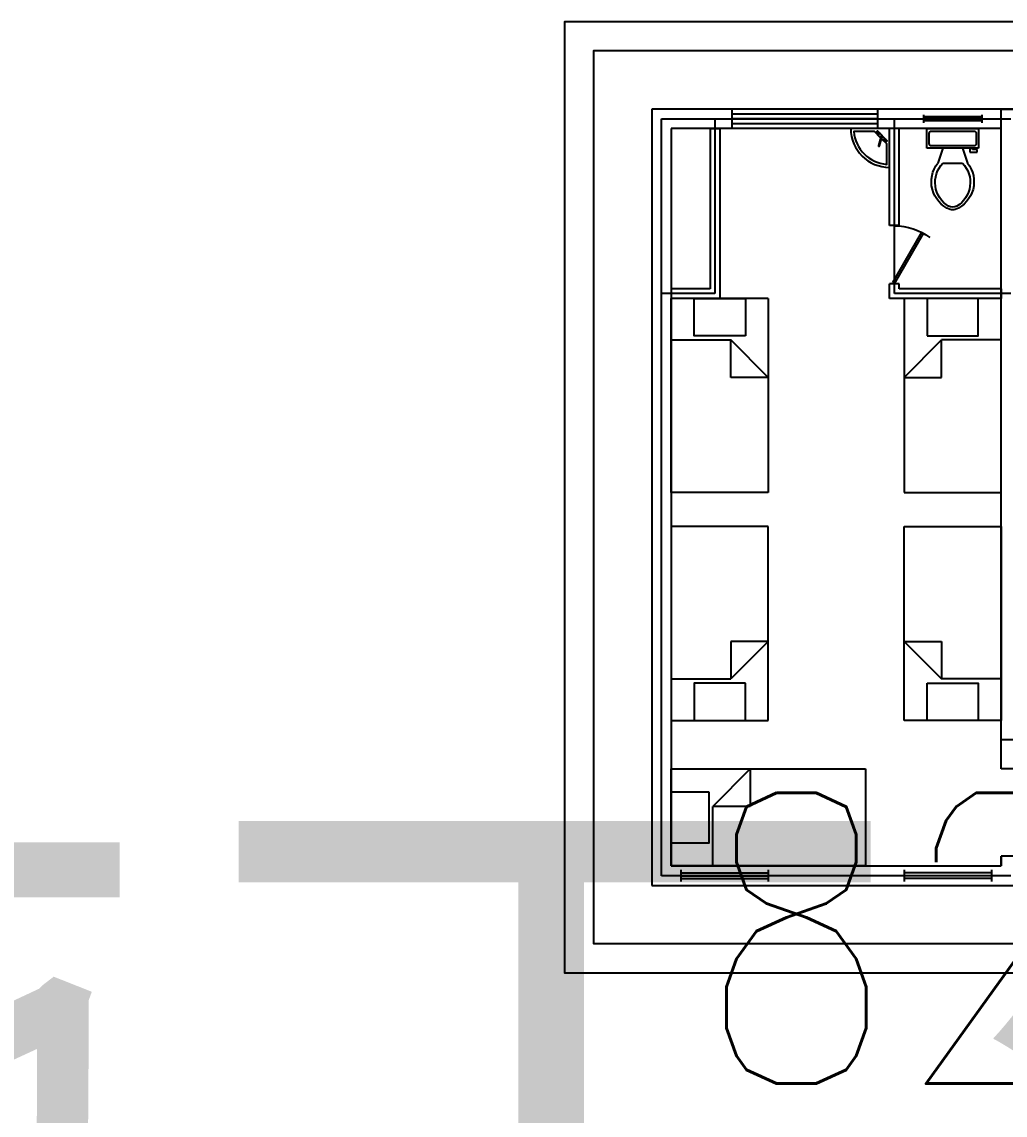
# Model space of a CAD drawing. Extents: x 532522 to 2902776, y -101917278 to 111238625.
# Drawn here: x 2902169.39 to 2902179.52, y 2548936.31 to 2548947.58 of the extents above; entities that cross this region are included whole.
import ezdxf
from ezdxf.enums import TextEntityAlignment as Align

# ---------------------------------------------------------------- set-up
doc = ezdxf.new("R2010")
doc.units = 0
doc.header["$LTSCALE"] = 1000
doc.header["$MEASUREMENT"] = 0
doc.linetypes.add('DASHED2', pattern=[9.524999999999999, 6.35, -3.175])
doc.layers.get('0').update_dxf_attribs({"linetype": 'CONTINUOUS'})
for name, color, linetype in [('NEW字', 2, 'CONTINUOUS'), ('施工临建布置', 7, 'CONTINUOUS'), ('施工生活区', 252, 'CONTINUOUS')]:
    doc.layers.add(name, color=color, linetype=linetype)
doc.styles.add('DIM_FONT', font='SIMPLEX.shx', dxfattribs={"width": 0.8})
doc.styles.get("Standard").update_dxf_attribs({"font": '', "width": 1.1})
doc.styles.get('Standard').set_extended_font_data('SimSun')

# ---------------------------------------------------------------- blocks, each defined once
blk = doc.blocks.new('Faucet - kit sink top')
for p, q in [((-5.5, -0.75), (-5.5, -1.25)), ((-4.942779999999999, -0.75), (-5.5, -0.75)), ((-5.5, -1.25), (-4.942779999999999, -1.25)), ((-0.147750000000002, -1.744100000000003), (3.566980000000008, -8.178200000000004)), ((4.433010000000003, -7.678200000000004), (0.7182800000000071, -1.244100000000003)), ((4.942780000000006, -0.75), (5.5, -0.75)), ((5.5, -1.25), (4.942780000000006, -1.25)), ((5.5, -0.75), (5.5, -1.25))]:
    blk.add_line(p, q)
blk.add_lwpolyline([(-0.005869999999994491, -2), (-6, -2), (-6, 0), (6, 0), (6, -2), (1.151949999999999, -2)])
for centre, radius in [((-4, -1), 1), ((4, -1), 1), ((0, -1), 0.75)]:
    blk.add_circle(centre, radius)
blk.add_arc((4, -7.928200000000004), 0.5, 210, 30)
blk = doc.blocks.new('宿舍楼')
at = {"layer": '施工生活区', "color": 6}
for p, q in [((0.9000000008381903, -0.9000000008381903), (4.700000004377216, -0.9000000008381903)), ((0.9000000008381903, -8.900000008288771), (0.9000000008381903, -0.9000000008381903)), ((4.600000004284084, -1.000000000931323), (1.000000000931323, -1.000000000931323)), ((1.000000000931323, -1.000000000931323), (1.000000000931323, -8.800000008195639)), ((1.200000001117587, -1.060300000986899), (1.200000001117587, -0.9397000008757459)), ((1.200000001117587, -0.9698500009035342), (2.100000001955777, -0.9698500009035342)), ((1.200000001117587, -1.000000000931323), (2.100000001955777, -1.000000000931323)), ((2.100000001955777, -1.060300000986899), (2.100000001955777, -0.9397000008757459)), ((3.500000003259629, -1.060300000986899), (3.500000003259629, -0.9397000008757459)), ((4.400000004097819, -0.9698500009035342), (3.500000003259629, -0.9698500009035342)), ((4.400000004097819, -1.000000000931323), (3.500000003259629, -1.000000000931323)), ((4.400000004097819, -1.060300000986899), (4.400000004097819, -0.9397000008757459)), ((3.1000000028871, -1.100000001024455), (1.100000001024455, -1.100000001024455)), ((1.100000001024455, -1.100000001024455), (4.500000004190952, -1.100000001024455)), ((1.100000001024455, -8.700000008102506), (1.100000001024455, -1.100000001024455)), ((1.200000001117587, -1.030150000959111), (2.100000001955777, -1.030150000959111)), ((4.400000004097819, -1.030150000959111), (3.500000003259629, -1.030150000959111)), ((4.500000004190952, -1.200000001117587), (4.500000004190952, -1.100000001024455)), ((4.500000004190952, -1.100000001024455), (4.500000004190952, -1.200000001117587)), ((4.700000004377216, -1.200000001117587), (4.500000004190952, -1.200000001117587)), ((4.700000004377216, -2.100000001955777), (4.500000004190952, -2.100000001955777)), ((4.500000004190952, -2.100000001955777), (4.500000004190952, -8.700000008102506)), ((5.950000005541369, -2.400000002235174), (4.500000004190952, -2.400000002235174)), ((5.950000005541369, -2.400000002235174), (4.500000004190952, -2.400000002235174)), ((4.500000004190952, -2.400000002235174), (4.500000004190952, -8.900000008288771)), ((4.500000004190952, -2.400000002235174), (4.500000004190952, -8.900000008288771)), ((1.600000001461012, -6.950000006516348), (1.100000001024455, -6.950000006516348)), ((1.600000001461012, -8.700000008102506), (1.600000001461012, -6.950000006516348)), ((3.350000003119931, -6.950000006472692), (3.350000003119931, -7.10000000661239)), ((4.500000004190952, -6.950000006472692), (3.350000003119931, -6.950000006472692)), ((4.500000004190952, -6.950000006472692), (3.500000003259629, -6.950000006472692)), ((1.55000000144355, -7.000000006519258), (1.000000000931323, -7.000000006519258)), ((1.500000001455192, -7.050000006514892), (1.100000001024455, -7.050000006514892)), ((1.500000001455192, -8.700000008102506), (1.500000001455192, -7.050000006514892)), ((1.55000000144355, -8.800000008195639), (1.55000000144355, -7.000000006519258)), ((4.600000004284084, -7.000000006519258), (3.400000003166497, -7.000000006519258)), ((3.400000003166497, -7.000000006519258), (3.400000003166497, -8.800000008195639)), ((3.450000003213063, -7.050000006565824), (3.450000003213063, -7.10000000661239)), ((4.500000004190952, -7.050000006565824), (3.450000003213063, -7.050000006565824)), ((3.450000003213063, -7.10000000661239), (3.350000003119931, -7.10000000661239)), ((3.378385769319721, -7.112478990344243), (3.400000003166497, -7.10000000661239)), ((3.67788137892785, -7.631220602830581), (3.378385769319721, -7.112478990344243)), ((3.400000003166497, -7.10000000661239), (3.699495612789178, -7.61874161909509)), ((3.699495612789178, -7.61874161909509), (3.67788137892785, -7.631220602830581)), ((3.350000003119931, -7.700000007171184), (3.350000003119931, -8.700000008102506)), ((3.450000003213063, -7.700000007171184), (3.350000003119931, -7.700000007171184)), ((3.450000003213063, -7.700000007171184), (3.450000003213063, -8.700000008102506)), ((3.898400003643474, -8.49680000790977), (3.847600003588013, -8.344400007768854)), ((3.898400003643474, -8.344400007768854), (4.101600003836211, -8.344400007768854)), ((4.101600003836211, -8.49680000790977), (4.152400003877119, -8.344400007768854)), ((4.266700003980077, -8.49680000790977), (3.733300003485056, -8.49680000790977)), ((3.733300003485056, -8.49680000790977), (3.733300003485056, -8.700000008102506)), ((3.758700003498234, -8.547600007957953), (3.758700003498234, -8.649200008054322)), ((4.215900003939169, -8.5222000079375), (3.784100003540516, -8.5222000079375)), ((4.177800003904849, -8.49680000790977), (4.177800003904849, -8.45870000787545)), ((4.177800003904849, -8.45870000787545), (4.254000003973488, -8.45870000787545)), ((4.203200003918028, -8.484100007899542), (4.203200003918028, -8.49680000790977)), ((4.254000003973488, -8.484100007899542), (4.203200003918028, -8.484100007899542)), ((4.241300003952347, -8.649200008054322), (4.241300003952347, -8.547600007957953)), ((4.254000003973488, -8.45870000787545), (4.254000003973488, -8.484100007899542)), ((4.266700003980077, -8.700000008102506), (4.266700003980077, -8.49680000790977)), ((3.784100003540516, -8.674600008074776), (4.215900003939169, -8.674600008074776)), ((4.500000004190952, -8.700000008102506), (1.100000001024455, -8.700000008102506)), ((1.725000001606531, -8.900500008287054), (1.725000001606531, -8.699500008100586)), ((3.225000003003515, -8.749750008148112), (1.725000001606531, -8.749750008148112)), ((3.225000003003515, -8.900500008287054), (3.225000003003515, -8.699500008100586)), ((3.700000003445894, -8.840200008231477), (3.700000003445894, -8.759800008156162)), ((4.300000004004687, -8.779900008172262), (3.700000003445894, -8.779900008172262)), ((3.733300003485056, -8.700000008102506), (4.266700003980077, -8.700000008102506)), ((4.300000004004687, -8.840200008231477), (4.300000004004687, -8.759800008156162)), ((4.700000004377216, -8.900000008288771), (0.9000000008381903, -8.900000008288771)), ((1.000000000931323, -8.800000008195639), (4.600000004284084, -8.800000008195639)), ((3.225000003003515, -8.800000008195639), (1.725000001606531, -8.800000008195639)), ((3.225000003003515, -8.850250008239527), (1.725000001606531, -8.850250008239527)), ((4.300000004004687, -8.800000008195639), (3.700000003445894, -8.800000008195639)), ((4.300000004004687, -8.820100008211739), (3.700000003445894, -8.820100008211739)), ((4.500000004190952, -8.900000008288771), (8.300000007729977, -8.900000008288771)), ((4.500000004190952, -8.900000008288771), (8.300000007729977, -8.900000008288771))]:
    blk.add_line(p, q, dxfattribs=at)
at = {"layer": '施工生活区'}
for p, q in [((1.100000001024455, -1.100000001024455), (1.100000001024455, -2.100000001955777)), ((1.528000001431792, -1.100000001024455), (1.528000001431792, -1.714000001593377)), ((3.1000000028871, -2.100000001955777), (3.1000000028871, -1.100000001024455)), ((1.914000001794193, -2.100000001955777), (1.528000001431792, -1.714000001593377)), ((1.914000001794193, -1.714000001593377), (1.528000001431792, -1.714000001593377)), ((1.914000001794193, -2.100000001955777), (1.914000001794193, -1.714000001593377)), ((1.100000001024455, -2.100000001955777), (3.1000000028871, -2.100000001955777)), ((1.100000001024455, -4.600000004284084), (1.100000001024455, -2.600000002421439)), ((1.100000001024455, -2.600000002421439), (2.100000001955777, -2.600000002421439)), ((2.100000001955777, -2.600000002421439), (2.100000001955777, -4.600000004284084)), ((4.500000004190952, -2.600000002421439), (3.500000003259629, -2.600000002421439)), ((3.500000003259629, -2.600000002421439), (3.500000003259629, -4.600000004284084)), ((4.500000004190952, -4.600000004284084), (4.500000004190952, -2.600000002421439)), ((1.100000001024455, -3.028000002817862), (1.714000001607928, -3.028000002817862)), ((2.100000001955777, -3.414000003176625), (1.714000001607928, -3.028000002817862)), ((1.714000001607928, -3.414000003176625), (1.714000001607928, -3.028000002817862)), ((3.500000003259629, -3.414000003176625), (3.886000003636582, -3.028000002817862)), ((3.886000003636582, -3.414000003176625), (3.886000003636582, -3.028000002817862)), ((4.500000004190952, -3.028000002817862), (3.886000003636582, -3.028000002817862)), ((2.100000001955777, -3.414000003176625), (1.714000001607928, -3.414000003176625)), ((3.500000003259629, -3.414000003176625), (3.886000003636582, -3.414000003176625)), ((2.100000001955777, -4.600000004284084), (1.100000001024455, -4.600000004284084)), ((3.500000003259629, -4.600000004284084), (4.500000004190952, -4.600000004284084)), ((2.100000001955777, -4.950000004610047), (1.100000001024455, -4.950000004610047)), ((1.100000001024455, -4.950000004610047), (1.100000001024455, -6.950000006472692)), ((2.100000001955777, -6.950000006472692), (2.100000001955777, -4.950000004610047)), ((3.500000003259629, -4.950000004610047), (4.500000004190952, -4.950000004610047)), ((3.500000003259629, -6.950000006472692), (3.500000003259629, -4.950000004610047)), ((4.500000004190952, -4.950000004610047), (4.500000004190952, -6.950000006472692)), ((2.100000001955777, -6.13600000571023), (1.714000001607928, -6.522000006072631)), ((2.100000001955777, -6.13600000571023), (1.714000001607928, -6.13600000571023)), ((1.714000001607928, -6.13600000571023), (1.714000001607928, -6.522000006072631)), ((3.500000003259629, -6.13600000571023), (3.886000003636582, -6.522000006072631)), ((3.500000003259629, -6.13600000571023), (3.886000003636582, -6.13600000571023)), ((3.886000003636582, -6.13600000571023), (3.886000003636582, -6.522000006072631)), ((1.100000001024455, -6.522000006072631), (1.714000001607928, -6.522000006072631)), ((4.500000004190952, -6.522000006072631), (3.886000003636582, -6.522000006072631)), ((2.100000001955777, -6.950000006472692), (1.100000001024455, -6.950000006472692))]:
    blk.add_line(p, q, dxfattribs=at)
at = {"layer": '施工生活区', "linetype": 'Continuous'}
blk.add_line((1.100000001024455, -7.050000006514892), (1.100000001024455, -6.950000006516348), dxfattribs=at)
at = {"layer": '施工生活区', "color": 6, "linetype": 'Continuous'}
for p, q in [((4.500000004190952, -7.050000006565824), (4.500000004190952, -6.950000006472692)), ((1.500000001455192, -8.700000008102506), (1.600000001461012, -8.700000008102506)), ((3.450000003213063, -8.700000008102506), (3.350000003119931, -8.700000008102506))]:
    blk.add_line(p, q, dxfattribs=at)
at = {"layer": '施工生活区'}
for points in [[(25.50000002374873, 0), (48.20000004488975, 0), (48.20000004488975, -9.800000009126961), (0, -9.800000009126961), (0, 0), (22.70000002114102, 0)], [(25.50000002374873, -0.3000000002793968), (47.90000004461035, -0.3000000002793968), (47.90000004461035, -9.500000008847564), (0.3000000002793968, -9.500000008847564), (0.3000000002793968, -0.3000000002793968), (22.70000002114102, -0.3000000002793968)]]:
    blk.add_lwpolyline(points, dxfattribs=at)
for points in [[(1.486000001401408, -1.864000001733075), (1.486000001401408, -1.336000001239881), (1.100000001024455, -1.336000001239881), (1.100000001024455, -1.864000001733075)], [(1.864000001747627, -2.986000002776564), (1.336000001261709, -2.986000002776564), (1.336000001261709, -2.600000002421439), (1.864000001747627, -2.600000002421439)], [(3.736000003496883, -2.986000002776564), (4.264000003982801, -2.986000002776564), (4.264000003982801, -2.600000002421439), (3.736000003496883, -2.600000002421439)], [(1.864000001747627, -6.564000006110291), (1.336000001261709, -6.564000006110291), (1.336000001261709, -6.950000006472692), (1.864000001747627, -6.950000006472692)], [(3.736000003496883, -6.564000006110291), (4.264000003982801, -6.564000006110291), (4.264000003982801, -6.950000006472692), (3.736000003496883, -6.950000006472692)]]:
    blk.add_lwpolyline(points, close=True, dxfattribs=at)
at = {"layer": '施工生活区', "color": 6}
blk.add_lwpolyline([(2.950000002747402, -8.700000008102506, -0.414213562373095), (3.350000003119931, -8.300000007729977), (3.350000003119931, -8.700000008102506)], format="xyb", close=True, dxfattribs=at)
blk.add_lwpolyline([(3.257261707927682, -8.605773820851027), (3.193035520700505, -8.670000008074567), (2.981218224493205, -8.670000008074567, -0.3674260180520812), (3.320000003091991, -8.331218229464866), (3.320000003091991, -8.543035525679443), (3.267059706326108, -8.595975822452601)], format="xyb", dxfattribs=at)
for centre, major_axis, ratio, start_param, end_param in [((3.400000003166497, -7.10000000661239), (-0.4235507529775919, 0.4235507529775922), 0.9999999999865826, 2.356194490185636, 3.007379046577091), ((4.08939530220232, -8.151856034775847), (-0.2185620886015878, 0.2185620886015879), 0.9999999999987317, -0.4009294737254394, 1.457885852640536), ((3.999999471183401, -7.991937802675238), (0.07184204903841519, 0.0718420490384152), 0.9999999999757525, 0.3618386017222155, 1.208957703965478), ((3.999999471823685, -7.963400818662194), (0.0718420490363579, 0.07184204903635792), 0.9999999999822782, 0.5211645356472181, 1.049631775363223), ((3.910603117794381, -8.151855433985475), (-0.2185618338026986, 0.2185618338026987), 0.9999999999973441, 3.254499917202073, 5.113316149516786), ((4.106677226896863, -8.14583840405976), (-0.2034779880161539, 0.203477988016154), 0.9999999999933507, -0.2434209559774387, 1.546921831237805), ((3.893321081093745, -8.14583781159672), (0.2034778606928674, 0.2034778606928674), 0.9999999999893615, 4.736260292609909, 6.526603305089627), ((3.780925003520679, -8.544425007956306), (0.01587500043839897, 0.01587500043839898), 0.999999999829916, 0.643501149895283, 2.498091503614302), ((4.219075003929902, -8.544425007956306), (-0.01587500043925161, 0.01587500043925162), 0.9999999997762065, 3.785093768735218, 5.639684157258523), ((3.780925003520679, -8.65237500805597), (-0.01587500043839897, 0.01587500043839898), 0.999999999829916, 0.6435011499754903, 2.49809150369451), ((4.219075003929902, -8.65237500805597), (0.01587500043839897, 0.01587500043839898), 0.999999999829916, 3.785093803485076, 5.639684157204096)]:
    blk.add_ellipse(centre, major_axis=major_axis, ratio=ratio, start_param=start_param, end_param=end_param, dxfattribs=at)
at = {"layer": '施工生活区', "color": 6, "xscale": -0.01200000001552927, "yscale": 0.01200000000972068, "zscale": 0.012, "rotation": 224.999999975435}
blk.add_blockref('Faucet - kit sink top', (3.274776965554338, -8.624776970518724), dxfattribs=at)

msp = doc.modelspace()

# ---------------------------------------------------------------- block references
at = {"layer": '施工临建布置', "color": 6, "linetype": 'Continuous', "xscale": -1, "rotation": 180}
msp.add_blockref('宿舍楼', (2902174.983111301, 2548937.782063016), dxfattribs=at)

# ---------------------------------------------------------------- texts
at = {"layer": 'NEW字', "color": 7, "extrusion": (0.0001844192949917201, -0.04943667431242819, 0.9987772430439386), "style": 'DIM_FONT', "width": 0.8}
msp.add_text('82.00', height=3, rotation=359.7865599615661, dxfattribs=at).set_placement((2911669.308985068, 2534991.233928798, -125464.349699719), align=Align.MIDDLE)
at = {"layer": '施工临建布置', "color": 6, "linetype": 'DASHED2', "insert": (2902162.590023363, 2548939.395627104, 0.1742410578153795), "char_height": 5.999999999999999, "width": 66.79098162703826, "attachment_point": 1}
msp.add_mtext('{\\fKaiTi_GB2312|b0|i0|c134|p49;施工生活区\\fArial|b0|i0|c0|p32;22000m2}', dxfattribs=at)

doc.saveas('drawing.dxf')
